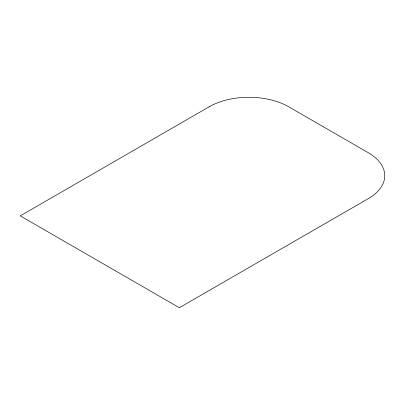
<?xml version="1.0" encoding="UTF-8"?>
<svg xmlns="http://www.w3.org/2000/svg" width="405" height="405" viewBox="0 0 405 405"><rect width="100%" height="100%" fill="white"/><g stroke="black" fill="none" stroke-linecap="round" stroke-linejoin="round"><path stroke-width="0.61" d="M209.177 106.788L20.25 215.865L179.349 307.719L368.277 198.642A56.249 32.476 0 0 0 368.277 152.715L288.725 106.788A56.249 32.476 0 0 0 209.177 106.788"/></g></svg>
